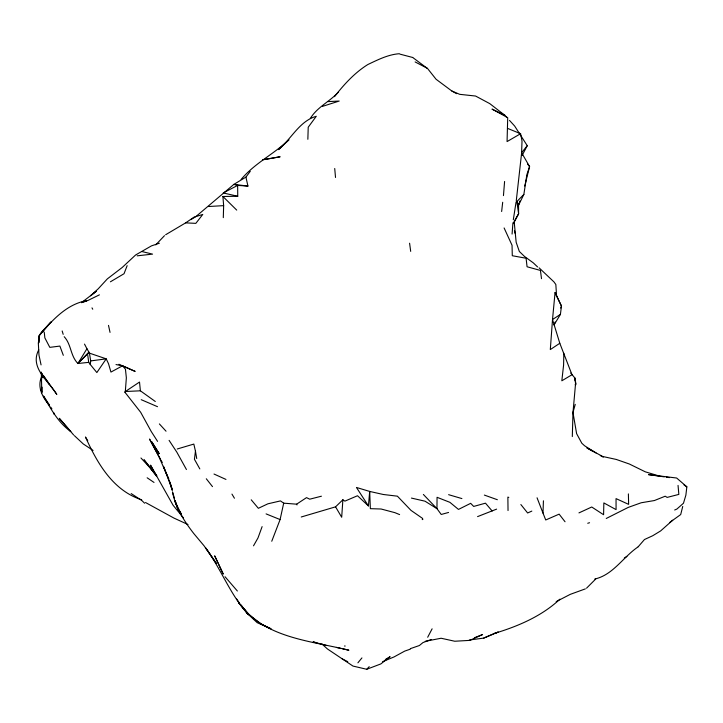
<?xml version="1.0" encoding="UTF-8"?>
<svg xmlns="http://www.w3.org/2000/svg" width="723" height="723" viewBox="0 0 723 723"><rect width="100%" height="100%" fill="white"/><g stroke="black" fill="none" stroke-linecap="round" stroke-linejoin="round"><path stroke-width="1.08" d="M42.07 387.203L41.817 392.833L41.31 372.209M572.309 436.565L572.987 412.562L575.562 383.515L574.767 377.84L570.718 373.041M563.832 353.276L563.597 365.007L561.834 380.795L571.992 374.722L559.801 343.271L552.517 319.521L555.047 292.616L561.473 306.082L560.406 314.415L553.999 324.998L555.183 322.015M223.299 217.65L223.642 205.639L222.91 196.484L237.74 196.258L237.65 185.413L233.863 184.383L196.06 216.421L190.962 219.611M307.853 139.295L308.224 127.212L316.267 116.286C299.358 121.093 291.342 139.096 278.418 149.489M565.043 521.753L559.123 514.143L545.729 519.982L542.991 513.068L543.425 500.804M503.38 114.46L492.002 109.101L507.709 117.65L507.067 141.581L520.596 133.71L522.015 141.039L521.581 153.303L516.285 200.687M342.883 499.774L341.69 517.243L335.562 506.841L342.883 499.774L344.889 501.138L357.505 495.734L368.423 505.919L369.688 491.432L356.439 487.456L368.423 505.919M512.083 234.071L512.932 222.801M503.452 195.608L504.591 181.473M501.645 211.505L502.693 202.259M659.005 476.114L648.441 474.604L676.656 478.02L686.85 486.823L685.865 495.174L683.479 503.235L676.836 509.091L674.667 510.004M177.225 449.001L193.827 444.076L195.454 451.161L194.433 459.268L199.828 468.911M90.691 360.913L106.218 358.852L96.855 372.553L90.239 364.464L90.691 360.913L89.444 353.14L106.218 358.852L108.54 363.768L110.935 372.074L122.521 365.82L125.441 369.155L126.353 377.831L125.233 392.616L140.66 412.273L151.261 431.541L157.56 441.364M513.529 223.561L518.599 213.782L518.545 205.224L523.859 194.424L526.877 174.595L529.588 166.597L521.608 152.725L527.257 145.694L514.668 126.046L509.507 120.398M513.312 219.72L516.086 201.961M41.292 380.84L41.645 378.78M271.758 541.247L280.099 519.566L283.696 503.163L280.479 500.903L267.926 503.804L258.355 508.305L251.233 499.81M524.717 186.046L529.588 166.597L527.591 164.058M682.747 506.425L680.695 514.559L669.525 522.593M41.645 376.683C36.891 386.868 42.612 397.614 49.381 405.269M573.005 412.336L575.255 404.374M38.762 349.815C29.354 367.546 48.495 380.949 56.81 394.424L43.091 375.237M519.918 200.958L518.545 205.224L516.855 201.554L523.859 194.424M262.115 526.624L257.994 537.921L253.52 545.82M127.149 265.648L124.031 273.728L110.42 281.807M560.687 308.07L561.473 306.082L555.047 292.616M522.123 155.454L527.257 145.694M427.691 637.252L432.11 628.829M64.184 336.701C71.432 344.455 70.285 355.87 77.921 363.497L86.932 348.73L84.501 344.094M245.919 177.108L247.944 186.064L233.863 184.383L245.919 177.108L250.266 171.315M334.505 96.683C343.895 84.537 354.776 72.643 367.844 64.528C377.84 59.792 388.079 54.55 399.295 53.719M357.912 662.81L361.934 657.912M310.33 118.418C317.289 107.031 329.598 101.708 338.382 92.146M638.156 546.805L644.464 539.53L652.742 535.725L660.632 530.926L672.697 520.217M41.066 364.898L38.988 355.174L38.328 343.154L39.322 335.418C51.939 320.614 66.426 304.229 86.588 300.669L84.6 301.69M155.743 244.871L164.483 235.68M321.979 643.994L327.447 648.974L352.969 666.064L366.724 669.281L369.218 666.66M90.239 364.464L88.73 362.359L77.921 363.497L88.992 352.228L86.932 348.73M77.921 363.497L88.992 352.228M586.543 588.197L595.671 579.06M241.111 179.467C254.632 163.181 273.863 154.162 288.956 139.738L278.644 149.643M559.918 599.159C541.762 616.186 518.066 626.281 494.405 633.411L498.264 632.047L483.687 638.111L469.354 640.009M637.93 546.986C623.154 557.035 613.041 574.948 594.785 579.024M504.69 114.577L504.329 114.903L489.751 103.615L475.562 96.032L459.711 94.333L451.83 90.999L436.068 79.259L427.456 68.378L415.129 61.934M283.696 503.163L296.611 504.175L306.525 497.632L309.733 499.186L321.428 496.204M185.648 222.865L193.99 217.171L202.765 214.451L195.834 223.362L185.648 222.865L165.657 234.731M559.801 343.271L550.311 349.571L552.517 319.521L560.406 314.415M624.292 558.075L626.895 556.403M99.413 294.848L87.935 300.461L81.509 302.621L96.286 291.288L90.574 295.77L98.256 288.775L107.347 278.879L122.205 267.483L135.608 254.984L151.478 245.874L159.385 243.199M385.278 659.53L390.095 656.683L380.813 663.94L366.724 669.281M556.177 601.626L570.275 594.351L585.386 588.865M422.259 519.62L422.892 519.313L422.431 519.385M606.254 518.463L628.26 507.392L641.202 502.765L654.396 500.542L665.214 496.204L667.148 497.397L678.843 494.405L678.047 485.413M578.951 512.896L591.739 507.004L603.588 514.722L603.85 502.928L616.077 509.616L616.041 498.617L628.63 504.356L628.386 493.899M335.562 506.841L301.247 516.99M531.821 511.098L527.627 512.978L520.867 504.546M483.687 638.111L493.429 633.845M477.578 516.611L496.629 509.128M81.509 302.621L86.389 300.578M382.603 661.653L394.026 656.945L404.735 651.098L410.212 649.2M474.387 637.749L482.575 634.55L469.814 640.379L454.74 641.238L441.12 638.246L425.223 641.301M431.17 639.512L422.955 642.593L419.385 645.522L410.33 648.658M322.458 106.38L339.204 101.048L328.143 101.591M587.727 523.262L589.561 522.738M448.567 512.453L441.229 514.469L436.963 508.649L423.371 494.46M262.521 159.855L280.135 156.774L264.365 159.512M137.162 255.825L152.553 254.125L141.97 251.55M208.567 206.507L223.642 205.639M140.389 390.809L125.386 391.505L139.512 382.051L140.389 390.809L155.3 401.491M344.51 646.01L345.196 646.028M247.944 186.064L237.65 185.413L223.208 192.942L237.74 196.258M660.063 476.267L664.256 476.864M666.353 477.162L669.489 477.614M342.648 648.82L348.902 650.23C311.803 640.976 265.196 638.228 240.75 604.952M116.014 364.555L122.521 365.82M336.385 647.401L340.56 648.341M411.432 498.084L425.016 501.193L436.963 508.649L437.054 497.297L449.905 502.34L458.472 509.417L470.664 503.335L473.682 506.434L485.485 503.172L492.164 511.016M399.927 54.126L412.634 57.46M326.525 645.512L313.14 641.87L316.927 642.919M448.612 494.677L461.898 498.581M659.005 475.951L645.314 471.83L629.335 464.003L616.294 459.448L602.666 456.475L586.949 447.944L593.393 451.622M484.356 495.083L497.361 499.72M508.793 497.433L507.871 497.099L508.034 510.555M519.638 133.348L520.596 133.71L507.817 128.486M266.091 513.89L280.099 519.566M399.611 514.595L394.903 512.661L381.111 509.01L370.357 508.667L369.688 491.432L383.289 494.487L397.406 496.177L410.989 510.375L422.684 518.499M141.229 399.683L157.515 406.697M118.924 364.275L135.165 371.414L122.91 365.946M214.008 474.035L225.965 479.43M188.007 524.537L173.945 518.084L145.504 502.512M141.708 499.837C112.761 490.438 97.189 462.991 85.468 437.008L87.745 440.705M342.178 658.861L347.754 661.672M600.298 455.526L603.262 457.153M451.83 90.999L456.62 93.683M596.041 452.978L584.564 445.757L581.816 443.226L576.611 433.628L572.987 412.562M131.179 493.583L141.735 500.452L144.618 503.217M684.03 484.97L686.85 486.823M147.149 477.786L154.017 482.44M412.661 57.442L427.185 68.278M247.998 613.845L246.272 612.498L257.189 622.684L271.044 628.784L260.904 623.922L249.715 615.192M93.086 450.438L83.29 443.976L74.442 435.698M537.578 266.932L533.258 262.838L524.518 256.466L519.34 251.468L516.159 242.277L514.152 221.437L518.599 213.782L516.855 201.554M222.91 196.484L236.719 210.104M539.096 267.844L553.954 281.898L555.842 284.51L556.602 296.547M140.958 457.993L151.875 469.796M505.079 115.553L506.552 117.171M159.385 423.931L166.037 431.206M183.443 517.894L173.068 505.214L150.52 465.151L156.647 476.376L143.976 459.747L156.837 475.463M73.692 435.029L59.25 418.283L70.809 431.604C58.165 422.512 50.99 409.227 43.561 396.068L49.58 405.178M225.016 576.71L237.37 591.016M40.407 389.598L41.835 391.288M124.708 391.965L125.233 392.616M206.299 478.771L212.49 486.624M150.8 468.531L155.635 474.731M241.301 605.241L247.998 614.207C230.212 594.668 221.184 569.227 205.793 548.07L216.322 563.38L204.022 545.766L193.755 533.511C184.157 521.12 175.445 507.564 172.481 491.911L174.487 498.319M181.112 513.493L177.831 508.983L174.83 500.94L181.157 514.098L177.831 508.983L175.156 500.452M50.655 407.058L51.92 408.856M49.218 384.338L43.398 375.725M236.611 598.96L239.566 603.235M169.101 440.37L176.855 452.2L186.444 469.534M160.705 459.647L149.534 439.042L159.006 456.873L168.821 479.286L163.443 466.317L171.848 488.45L169.155 480.307L172.273 490.321L170.492 483.949M43.272 330.89L44.311 332.58L44.844 337.849L49.806 347.365L59.873 346.073L63.317 355.318M231.956 494.098L234.433 498.237M91.993 307.871L92.743 309.227M161.229 460.605L162.277 462.539M296.611 504.175L296.999 504.925M504.103 227.953L512.047 245.287L512.291 255.725L526.091 258.247L527.067 266.769L540.433 270.438L541.509 278.671M537.053 497.795L542.991 513.068M41.166 372.273L42.973 377.849L42.151 373.411M62.169 330.962L63.19 334.351M575.273 384.265L575.508 385.151L575.996 384.085L574.767 377.84L574.93 379.982M53.683 412.535L54.171 414.415M514.442 230.529L515.156 233.52M108.504 325.377L110.041 332.39M195.454 451.161L196.728 458.554M87.51 353.556L88.73 362.359M409.589 243.217L410.691 251.378M334.722 168.504L335.517 177.478M38.906 339.937L38.789 342.801L39.322 335.418L41.672 331.947L51.017 321.961L39.322 335.418L38.906 339.937M249.435 615.192L238.689 602.81L249.435 615.192M159.159 453.574L151.839 441.97L159.159 453.574M223.154 573.908L214.749 555.987L223.154 573.908"/></g></svg>
